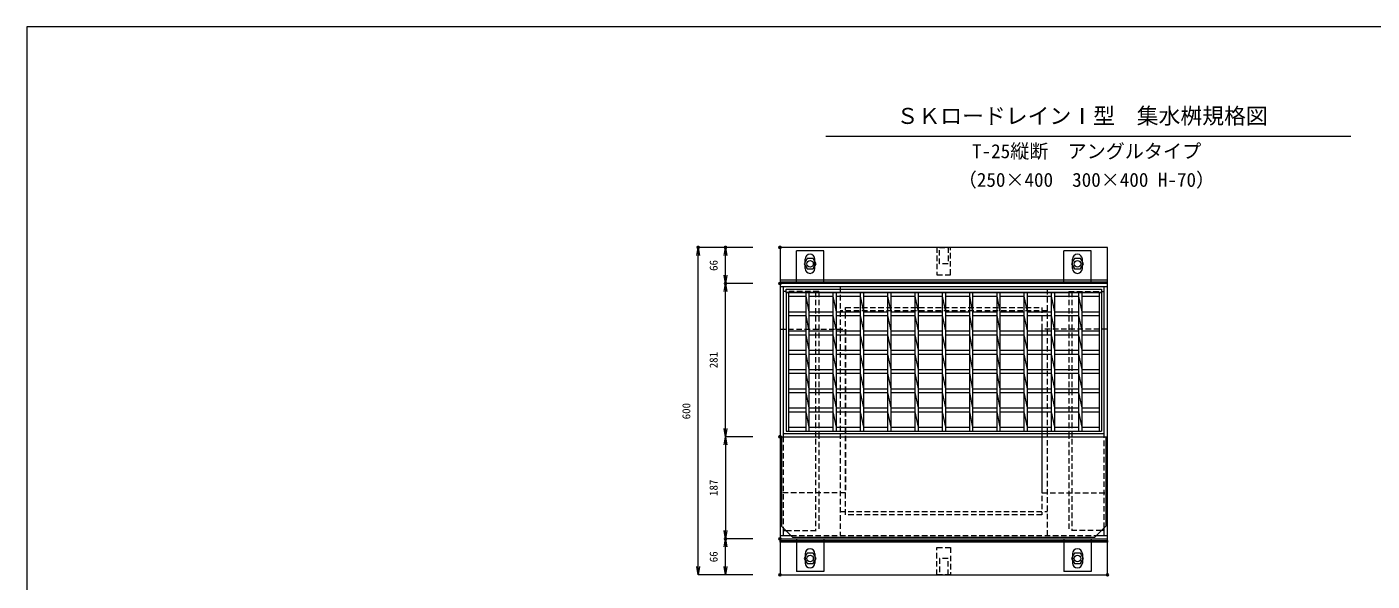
# Model space of a CAD drawing. Units: millimetres, scale not verified. Extents: x -3991 to -101, y -148 to 2692.
# Drawn here: x -3991 to -1526, y 1676 to 2692 of the extents above; entities that cross this region are included whole.
import ezdxf
from ezdxf.enums import TextEntityAlignment as Align

# ---------------------------------------------------------------- set-up
doc = ezdxf.new("R2010")
doc.units = ezdxf.units.MM
doc.header["$LTSCALE"] = 20
doc.header["$PDMODE"] = 32
doc.header["$PDSIZE"] = 4
doc.linetypes.add('USER1', pattern=[0.75, 0.5, -0.25])
for name, color, linetype, lineweight in [('0-1_TITLE', 7, 'Continuous', 18), ('0-3_KIJUN', 7, 'Continuous', 18), ('0-5_SUNPO', 3, 'Continuous', 18), ('0-6_UKEWAKU', 4, 'Continuous', 18), ('0-7_GRE', 5, 'Continuous', 18), ('0-9__0-0_0', 7, 'Continuous', 18)]:
    doc.layers.add(name, color=color, linetype=linetype, lineweight=lineweight)
doc.layers.add('0-A__0-2_DEFPOINTS', color=7, linetype='Continuous')
doc.styles.add('ＭＳ ゴシック', font='')
doc.styles.get('ＭＳ ゴシック').set_extended_font_data('MS Gothic')

# ---------------------------------------------------------------- blocks, each defined once
blk = doc.blocks.new('_OPEN')
at = {"layer": '0-9__0-0_0'}
blk.add_line((0, 0), (-1, 0), dxfattribs=at)
blk.add_lwpolyline([(-1, 0.167), (0, 0), (-1, -0.167)], dxfattribs=at)
blk = doc.blocks.new('_D2')
at = {"layer": '0-5_SUNPO'}
for p, q in [((1330.02, 2034.93), (1280.02, 2034.93)), ((1280.02, 1983.93), (1280.02, 2019.93)), ((1330.02, 1968.93), (1280.02, 1968.93))]:
    blk.add_line(p, q, dxfattribs=at)
at = {"layer": '0-A__0-2_DEFPOINTS'}
for p in [(1280.02, 2034.93), (1380.02, 2034.93), (1380.02, 1968.93)]:
    blk.add_point(p, dxfattribs=at)
at = {"layer": '0-5_SUNPO', "xscale": 15, "yscale": 15}
for p, rotation in [((1280.02, 2034.93), 90), ((1280.02, 1968.93), 270)]:
    blk.add_blockref('_OPEN', p, dxfattribs=dict(at, rotation=rotation))
at = {"layer": '0-5_SUNPO', "color": 7, "style": 'ＭＳ ゴシック'}
blk.add_text('66', height=14.66, rotation=90, dxfattribs=at).set_placement((1270.02, 1991.93), align=Align.BOTTOM_LEFT)
blk = doc.blocks.new('_D3')
at = {"layer": '0-5_SUNPO'}
for p, q in [((1330.02, 2568.93), (1280.02, 2568.93)), ((1280.02, 2517.93), (1280.02, 2553.93)), ((1330.02, 2502.93), (1280.02, 2502.93))]:
    blk.add_line(p, q, dxfattribs=at)
at = {"layer": '0-A__0-2_DEFPOINTS'}
for p in [(1280.02, 2568.93), (1380.02, 2568.93), (1380.02, 2502.93)]:
    blk.add_point(p, dxfattribs=at)
at = {"layer": '0-5_SUNPO', "xscale": 15, "yscale": 15}
for p, rotation in [((1280.02, 2568.93), 90), ((1280.02, 2502.93), 270)]:
    blk.add_blockref('_OPEN', p, dxfattribs=dict(at, rotation=rotation))
at = {"layer": '0-5_SUNPO', "color": 7, "style": 'ＭＳ ゴシック'}
blk.add_text('66', height=14.66, rotation=90, dxfattribs=at).set_placement((1270.02, 2525.93), align=Align.BOTTOM_LEFT)
blk = doc.blocks.new('_D4')
at = {"layer": '0-5_SUNPO'}
for p, q in [((1330.02, 2568.93), (1230.02, 2568.93)), ((1230.02, 1983.93), (1230.02, 2553.93)), ((1330.02, 1968.93), (1230.02, 1968.93))]:
    blk.add_line(p, q, dxfattribs=at)
at = {"layer": '0-A__0-2_DEFPOINTS'}
for p in [(1230.02, 2568.93), (1380.02, 2568.93), (1380.02, 1968.93)]:
    blk.add_point(p, dxfattribs=at)
at = {"layer": '0-5_SUNPO', "xscale": 15, "yscale": 15}
for p, rotation in [((1230.02, 2568.93), 90), ((1230.02, 1968.93), 270)]:
    blk.add_blockref('_OPEN', p, dxfattribs=dict(at, rotation=rotation))
at = {"layer": '0-5_SUNPO', "color": 7, "style": 'ＭＳ ゴシック'}
blk.add_text('600', height=14.66, rotation=90, dxfattribs=at).set_placement((1220.02, 2253.93), align=Align.BOTTOM_LEFT)
blk = doc.blocks.new('_D6')
at = {"layer": '0-5_SUNPO'}
for p, q in [((1380.02, 1918.93), (1380.02, 1868.93)), ((1980.02, 1918.93), (1980.02, 1868.93)), ((1395.02, 1868.93), (1965.02, 1868.93))]:
    blk.add_line(p, q, dxfattribs=at)
at = {"layer": '0-A__0-2_DEFPOINTS'}
for p in [(1380.02, 1968.93), (1980.02, 1968.93), (1980.02, 1868.93)]:
    blk.add_point(p, dxfattribs=at)
at = {"layer": '0-5_SUNPO', "xscale": 15, "yscale": 15, "rotation": 180}
blk.add_blockref('_OPEN', (1380.02, 1868.93), dxfattribs=at)
at = {"layer": '0-5_SUNPO', "xscale": 15, "yscale": 15}
blk.add_blockref('_OPEN', (1980.02, 1868.93), dxfattribs=at)
at = {"layer": '0-5_SUNPO', "color": 7, "style": 'ＭＳ ゴシック'}
blk.add_text('600', height=14.66, dxfattribs=at).set_placement((1665.02, 1878.93), align=Align.BOTTOM_LEFT)
blk = doc.blocks.new('M16_insert_dan')
at = {"layer": '0-3_KIJUN', "color": 3, "linetype": 'USER1'}
for points in [[(0, -12.5), (-50, -12.5), (-50, 12.5), (0, 12.5)], [(0, 8), (-30, 8), (-30, -8), (0, -8)]]:
    blk.add_lwpolyline(points, close=True, dxfattribs=at)
blk = doc.blocks.new('_D103')
at = {"layer": '0-5_SUNPO'}
for p, q in [((1330.02, 2502.93), (1280.02, 2502.93)), ((1280.02, 2236.93), (1280.02, 2487.93)), ((1330.02, 2221.93), (1280.02, 2221.93))]:
    blk.add_line(p, q, dxfattribs=at)
at = {"layer": '0-A__0-2_DEFPOINTS'}
for p in [(1280.02, 2502.93), (1380.02, 2502.93), (1380.02, 2221.93)]:
    blk.add_point(p, dxfattribs=at)
at = {"layer": '0-5_SUNPO', "xscale": 15, "yscale": 15}
for p, rotation in [((1280.02, 2502.93), 90), ((1280.02, 2221.93), 270)]:
    blk.add_blockref('_OPEN', p, dxfattribs=dict(at, rotation=rotation))
at = {"layer": '0-5_SUNPO', "color": 7, "style": 'ＭＳ ゴシック'}
blk.add_text('281', height=14.66, rotation=90, dxfattribs=at).set_placement((1270.02, 2347.43), align=Align.BOTTOM_LEFT)
blk = doc.blocks.new('_D104')
at = {"layer": '0-5_SUNPO'}
for p, q in [((1330.02, 2221.93), (1280.02, 2221.93)), ((1280.02, 2206.93), (1280.02, 2049.93)), ((1330.02, 2034.93), (1280.02, 2034.93))]:
    blk.add_line(p, q, dxfattribs=at)
at = {"layer": '0-A__0-2_DEFPOINTS'}
for p in [(1380.02, 2221.93), (1280.02, 2034.93), (1380.02, 2034.93)]:
    blk.add_point(p, dxfattribs=at)
at = {"layer": '0-5_SUNPO', "xscale": 15, "yscale": 15}
for p, rotation in [((1280.02, 2221.93), 90), ((1280.02, 2034.93), 270)]:
    blk.add_blockref('_OPEN', p, dxfattribs=dict(at, rotation=rotation))
at = {"layer": '0-5_SUNPO', "color": 7, "style": 'ＭＳ ゴシック'}
blk.add_text('187', height=14.66, rotation=90, dxfattribs=at).set_placement((1270.02, 2113.43), align=Align.BOTTOM_LEFT)
blk = doc.blocks.new('A$C76553047')
at = {"layer": '0-6_UKEWAKU'}
for p, q in [((30, 468), (30, 528)), ((570, 528), (520, 528)), ((520, 468), (520, 528)), ((570, 468), (570, 528)), ((46, 495.5), (46, 512.5)), ((64, 495.5), (64, 512.5)), ((536, 495.5), (536, 512.5)), ((554, 495.5), (554, 512.5)), ((600, 462), (0, 462)), ((6, 462), (6, 187)), ((594, 187), (594, 462)), ((0, 187), (600, 187)), ((3, 187), (3, 23)), ((3, 187), (597, 187)), ((6, 193), (594, 193)), ((597, 187), (597, 23)), ((0, 6), (20, 6)), ((3, 23), (23, 3)), ((6, 20), (6, 6)), ((6, 15), (11, 15)), ((23, 3), (577, 3)), ((30, 0), (30, -60)), ((80, 0), (80, -60)), ((520, 0), (520, -60)), ((577, 3), (597, 23)), ((580, 6), (600, 6)), ((594, 15), (589, 15)), ((594, 6), (594, 20)), ((46, -27.5), (46, -44.5)), ((64, -27.5), (64, -44.5)), ((536, -27.5), (536, -44.5)), ((554, -27.5), (554, -44.5)), ((80, -60), (30, -60))]:
    blk.add_line(p, q, dxfattribs=at)
at = {"layer": '0-6_UKEWAKU', "linetype": 'USER1'}
for p, q in [((71, 453), (6, 453)), ((65, 453), (65, 15)), ((71, 453), (71, 193)), ((110, 462), (110, 193)), ((490, 193), (490, 462)), ((529, 453), (529, 193)), ((529, 453), (594, 453)), ((535, 453), (535, 15)), ((490, 418), (110, 418)), ((6, 187), (6, 20)), ((71, 193), (71, 15)), ((110, 193), (110, 6)), ((490, 6), (490, 193)), ((529, 193), (529, 15)), ((594, 20), (594, 187)), ((110, 50), (490, 50)), ((11, 15), (71, 15)), ((20, 6), (580, 6)), ((589, 15), (529, 15))]:
    blk.add_line(p, q, dxfattribs=at)
at = {"layer": '0-6_UKEWAKU'}
for points in [[(80, 468), (80, 528), (30, 528)], [(570, 0), (570, -60), (520, -60)]]:
    blk.add_lwpolyline(points, dxfattribs=at)
blk.add_lwpolyline([(0, 468), (0, 0), (600, 0), (600, 468)], close=True, dxfattribs=at)
for centre, start, end in [((55, 512.5), 0, 180), ((545, 512.5), 0, 180), ((55, 495.5), 180, 0), ((545, 495.5), 180, 0), ((55, -27.5), 0, 180), ((545, -27.5), 0, 180), ((55, -44.5), 180, 0), ((545, -44.5), 180, 0)]:
    blk.add_arc(centre, 9, start, end, dxfattribs=at)
blk = doc.blocks.new('A$C76642A64')
at = {"layer": '0-7_GRE'}
for p, q in [((0, 254), (578, 254)), ((0, 254), (4.5, 254)), ((4.5, 254), (36, 254)), ((4.5, 254), (4.5, 0)), ((4.5, 247), (36, 247)), ((36, 247), (42, 218.71)), ((42, 254), (86, 254)), ((42, 247), (86, 247)), ((86, 247), (92, 218.71)), ((92, 254), (136, 254)), ((92, 247), (136, 247)), ((136, 247), (142, 218.71)), ((142, 254), (186, 254)), ((142, 247), (186, 247)), ((186, 247), (192, 218.71)), ((192, 254), (236, 254)), ((192, 247), (236, 247)), ((236, 247), (242, 218.71)), ((242, 254), (286, 254)), ((242, 247), (286, 247)), ((286, 247), (292, 218.71)), ((292, 254), (336, 254)), ((292, 247), (336, 247)), ((336, 247), (342, 218.71)), ((342, 254), (386, 254)), ((342, 247), (386, 247)), ((386, 247), (392, 218.71)), ((392, 254), (436, 254)), ((392, 247), (436, 247)), ((436, 247), (442, 218.71)), ((442, 254), (486, 254)), ((442, 247), (486, 247)), ((486, 247), (492, 218.71)), ((492, 254), (536, 254)), ((492, 247), (536, 247)), ((536, 247), (542, 218.71)), ((542, 254), (573.5, 254)), ((542, 247), (573.5, 247)), ((578, 254), (578, 0)), ((4.5, 218.71), (36, 218.71)), ((4.5, 211.71), (36, 211.71)), ((36, 211.71), (42, 183.43)), ((42, 218.71), (86, 218.71)), ((42, 211.71), (86, 211.71)), ((86, 211.71), (92, 183.43)), ((92, 218.71), (136, 218.71)), ((92, 211.71), (136, 211.71)), ((136, 211.71), (142, 183.43)), ((142, 218.71), (186, 218.71)), ((142, 211.71), (186, 211.71)), ((186, 211.71), (192, 183.43)), ((192, 218.71), (236, 218.71)), ((192, 211.71), (236, 211.71)), ((236, 211.71), (242, 183.43)), ((242, 218.71), (286, 218.71)), ((242, 211.71), (286, 211.71)), ((286, 211.71), (292, 183.43)), ((292, 218.71), (336, 218.71)), ((292, 211.71), (336, 211.71)), ((336, 211.71), (342, 183.43)), ((342, 218.71), (386, 218.71)), ((342, 211.71), (386, 211.71)), ((386, 211.71), (392, 183.43)), ((392, 218.71), (436, 218.71)), ((392, 211.71), (436, 211.71)), ((436, 211.71), (442, 183.43)), ((442, 218.71), (486, 218.71)), ((442, 211.71), (486, 211.71)), ((486, 211.71), (492, 183.43)), ((492, 218.71), (536, 218.71)), ((492, 211.71), (536, 211.71)), ((536, 211.71), (542, 183.43)), ((542, 218.71), (573.5, 218.71)), ((542, 211.71), (573.5, 211.71)), ((4.5, 183.43), (36, 183.43)), ((4.5, 176.43), (36, 176.43)), ((36, 176.43), (42, 148.14)), ((42, 183.43), (86, 183.43)), ((42, 176.43), (86, 176.43)), ((86, 176.43), (92, 148.14)), ((92, 183.43), (136, 183.43)), ((92, 176.43), (136, 176.43)), ((136, 176.43), (142, 148.14)), ((142, 183.43), (186, 183.43)), ((142, 176.43), (186, 176.43)), ((186, 176.43), (192, 148.14)), ((192, 183.43), (236, 183.43)), ((192, 176.43), (236, 176.43)), ((236, 176.43), (242, 148.14)), ((242, 183.43), (286, 183.43)), ((242, 176.43), (286, 176.43)), ((286, 176.43), (292, 148.14)), ((292, 183.43), (336, 183.43)), ((292, 176.43), (336, 176.43)), ((336, 176.43), (342, 148.14)), ((342, 183.43), (386, 183.43)), ((342, 176.43), (386, 176.43)), ((386, 176.43), (392, 148.14)), ((392, 183.43), (436, 183.43)), ((392, 176.43), (436, 176.43)), ((436, 176.43), (442, 148.14)), ((442, 183.43), (486, 183.43)), ((442, 176.43), (486, 176.43)), ((486, 176.43), (492, 148.14)), ((492, 183.43), (536, 183.43)), ((492, 176.43), (536, 176.43)), ((536, 176.43), (542, 148.14)), ((542, 183.43), (573.5, 183.43)), ((542, 176.43), (573.5, 176.43)), ((4.5, 148.14), (36, 148.14)), ((42, 148.14), (86, 148.14)), ((92, 148.14), (136, 148.14)), ((142, 148.14), (186, 148.14)), ((192, 148.14), (236, 148.14)), ((242, 148.14), (286, 148.14)), ((292, 148.14), (336, 148.14)), ((342, 148.14), (386, 148.14)), ((392, 148.14), (436, 148.14)), ((442, 148.14), (486, 148.14)), ((492, 148.14), (536, 148.14)), ((542, 148.14), (573.5, 148.14)), ((4.5, 141.14), (36, 141.14)), ((36, 141.14), (42, 112.86)), ((42, 141.14), (86, 141.14)), ((86, 141.14), (92, 112.86)), ((92, 141.14), (136, 141.14)), ((136, 141.14), (142, 112.86)), ((142, 141.14), (186, 141.14)), ((186, 141.14), (192, 112.86)), ((192, 141.14), (236, 141.14)), ((236, 141.14), (242, 112.86)), ((242, 141.14), (286, 141.14)), ((286, 141.14), (292, 112.86)), ((292, 141.14), (336, 141.14)), ((336, 141.14), (342, 112.86)), ((342, 141.14), (386, 141.14)), ((386, 141.14), (392, 112.86)), ((392, 141.14), (436, 141.14)), ((436, 141.14), (442, 112.86)), ((442, 141.14), (486, 141.14)), ((486, 141.14), (492, 112.86)), ((492, 141.14), (536, 141.14)), ((536, 141.14), (542, 112.86)), ((542, 141.14), (573.5, 141.14)), ((4.5, 112.86), (36, 112.86)), ((4.5, 105.86), (36, 105.86)), ((36, 105.86), (42, 77.57)), ((42, 112.86), (86, 112.86)), ((42, 105.86), (86, 105.86)), ((86, 105.86), (92, 77.57)), ((92, 112.86), (136, 112.86)), ((92, 105.86), (136, 105.86)), ((136, 105.86), (142, 77.57)), ((142, 112.86), (186, 112.86)), ((142, 105.86), (186, 105.86)), ((186, 105.86), (192, 77.57)), ((192, 112.86), (236, 112.86)), ((192, 105.86), (236, 105.86)), ((236, 105.86), (242, 77.57)), ((242, 112.86), (286, 112.86)), ((242, 105.86), (286, 105.86)), ((286, 105.86), (292, 77.57)), ((292, 112.86), (336, 112.86)), ((292, 105.86), (336, 105.86)), ((336, 105.86), (342, 77.57)), ((342, 112.86), (386, 112.86)), ((342, 105.86), (386, 105.86)), ((386, 105.86), (392, 77.57)), ((392, 112.86), (436, 112.86)), ((392, 105.86), (436, 105.86)), ((436, 105.86), (442, 77.57)), ((442, 112.86), (486, 112.86)), ((442, 105.86), (486, 105.86)), ((486, 105.86), (492, 77.57)), ((492, 112.86), (536, 112.86)), ((492, 105.86), (536, 105.86)), ((536, 105.86), (542, 77.57)), ((542, 112.86), (573.5, 112.86)), ((542, 105.86), (573.5, 105.86)), ((4.5, 77.57), (36, 77.57)), ((42, 77.57), (86, 77.57)), ((92, 77.57), (136, 77.57)), ((142, 77.57), (186, 77.57)), ((192, 77.57), (236, 77.57)), ((242, 77.57), (286, 77.57)), ((292, 77.57), (336, 77.57)), ((342, 77.57), (386, 77.57)), ((392, 77.57), (436, 77.57)), ((442, 77.57), (486, 77.57)), ((492, 77.57), (536, 77.57)), ((542, 77.57), (573.5, 77.57)), ((4.5, 70.57), (36, 70.57)), ((36, 70.57), (42, 42.29)), ((42, 70.57), (86, 70.57)), ((86, 70.57), (92, 42.29)), ((92, 70.57), (136, 70.57)), ((136, 70.57), (142, 42.29)), ((142, 70.57), (186, 70.57)), ((186, 70.57), (192, 42.29)), ((192, 70.57), (236, 70.57)), ((236, 70.57), (242, 42.29)), ((242, 70.57), (286, 70.57)), ((286, 70.57), (292, 42.29)), ((292, 70.57), (336, 70.57)), ((336, 70.57), (342, 42.29)), ((342, 70.57), (386, 70.57)), ((386, 70.57), (392, 42.29)), ((392, 70.57), (436, 70.57)), ((436, 70.57), (442, 42.29)), ((442, 70.57), (486, 70.57)), ((486, 70.57), (492, 42.29)), ((492, 70.57), (536, 70.57)), ((536, 70.57), (542, 42.29)), ((542, 70.57), (573.5, 70.57)), ((4.5, 42.29), (36, 42.29)), ((4.5, 35.29), (36, 35.29)), ((36, 35.29), (42, 7)), ((42, 42.29), (86, 42.29)), ((42, 35.29), (86, 35.29)), ((86, 35.29), (92, 7)), ((92, 42.29), (136, 42.29)), ((92, 35.29), (136, 35.29)), ((136, 35.29), (142, 7)), ((142, 42.29), (186, 42.29)), ((142, 35.29), (186, 35.29)), ((186, 35.29), (192, 7)), ((192, 42.29), (236, 42.29)), ((192, 35.29), (236, 35.29)), ((236, 35.29), (242, 7)), ((242, 42.29), (286, 42.29)), ((242, 35.29), (286, 35.29)), ((286, 35.29), (292, 7)), ((292, 42.29), (336, 42.29)), ((292, 35.29), (336, 35.29)), ((336, 35.29), (342, 7)), ((342, 42.29), (386, 42.29)), ((342, 35.29), (386, 35.29)), ((386, 35.29), (392, 7)), ((392, 42.29), (436, 42.29)), ((392, 35.29), (436, 35.29)), ((436, 35.29), (442, 7)), ((442, 42.29), (486, 42.29)), ((442, 35.29), (486, 35.29)), ((486, 35.29), (492, 7)), ((492, 42.29), (536, 42.29)), ((492, 35.29), (536, 35.29)), ((536, 35.29), (542, 7)), ((542, 42.29), (573.5, 42.29)), ((542, 35.29), (573.5, 35.29)), ((4.5, 7), (36, 7)), ((4.5, 0), (36, 0)), ((42, 7), (86, 7)), ((42, 0), (86, 0)), ((92, 7), (136, 7)), ((92, 0), (136, 0)), ((142, 7), (186, 7)), ((142, 0), (186, 0)), ((192, 7), (236, 7)), ((192, 0), (236, 0)), ((242, 7), (286, 7)), ((242, 0), (286, 0)), ((292, 7), (336, 7)), ((292, 0), (336, 0)), ((342, 7), (386, 7)), ((342, 0), (386, 0)), ((392, 7), (436, 7)), ((392, 0), (436, 0)), ((442, 7), (486, 7)), ((442, 0), (486, 0)), ((492, 7), (536, 7)), ((492, 0), (536, 0)), ((542, 7), (573.5, 7)), ((542, 0), (573.5, 0))]:
    blk.add_line(p, q, dxfattribs=at)
blk.add_lwpolyline([(0, 254), (0, 260), (578, 260), (578, 254)], close=True, dxfattribs=at)
for points in [[(0, 254), (0, 0), (578, 0)], [(0, 254), (0, 0), (4.5, 0)], [(36, 254), (42, 254), (42, 0)], [(36, 254), (36, 0), (42, 0)], [(86, 254), (92, 254), (92, 0)], [(86, 254), (86, 0), (92, 0)], [(136, 254), (142, 254), (142, 0)], [(136, 254), (136, 0), (142, 0)], [(186, 254), (192, 254), (192, 0)], [(186, 254), (186, 0), (192, 0)], [(236, 254), (242, 254), (242, 0)], [(236, 254), (236, 0), (242, 0)], [(286, 254), (292, 254), (292, 0)], [(286, 254), (286, 0), (292, 0)], [(336, 254), (342, 254), (342, 0)], [(336, 254), (336, 0), (342, 0)], [(386, 254), (392, 254), (392, 0)], [(386, 254), (386, 0), (392, 0)], [(436, 254), (442, 254), (442, 0)], [(436, 254), (436, 0), (442, 0)], [(486, 254), (492, 254), (492, 0)], [(486, 254), (486, 0), (492, 0)], [(536, 254), (542, 254), (542, 0)], [(536, 254), (536, 0), (542, 0)], [(573.5, 254), (578, 254), (578, 0)], [(573.5, 254), (573.5, 0), (578, 0)]]:
    blk.add_lwpolyline(points, dxfattribs=at)

msp = doc.modelspace()

# ---------------------------------------------------------------- linework, layer by layer
at = {"layer": '0-1_TITLE', "color": 1}
msp.add_line((-2527.29, 2491.94), (-1565.21, 2491.94), dxfattribs=at)
at = {"layer": '0-1_TITLE', "color": 2}
msp.add_lwpolyline([(-3991.25, -148.06), (-101.25, -148.06), (-101.25, 2691.94), (-3991.25, 2691.94)], close=True, dxfattribs=at)
at = {"layer": '0-3_KIJUN'}
for points in [[(-2611.23, 1687.71), (-2011.23, 1687.71), (-2011.23, 2287.71), (-2611.23, 2287.71)], [(-2011.23, 2227.71), (-2611.23, 2227.71), (-2611.23, 2224.71), (-2011.23, 2224.71)], [(-2011.23, 1747.71), (-2611.23, 1747.71), (-2611.23, 1750.71), (-2011.23, 1750.71)]]:
    msp.add_lwpolyline(points, close=True, dxfattribs=at)
at = {"layer": '0-3_KIJUN', "linetype": 'USER1'}
msp.add_lwpolyline([(-2491.23, 2177.71), (-2131.23, 2177.71), (-2131.23, 1797.71), (-2491.23, 1797.71)], close=True, dxfattribs=at)
for points in [[(-2611.23, 2137.71), (-2491.23, 2137.71), (-2491.23, 1837.71), (-2611.23, 1837.71)], [(-2011.23, 2137.71), (-2131.23, 2137.71), (-2131.23, 1837.71), (-2011.23, 1837.71)]]:
    msp.add_lwpolyline(points, dxfattribs=at)
at = {"layer": '0-3_KIJUN'}
for centre in [(-2556.23, 2257.71), (-2066.23, 2257.71), (-2556.23, 1717.71), (-2066.23, 1717.71)]:
    msp.add_circle(centre, 6, dxfattribs=at)
at = {"layer": '0-7_GRE'}
for points in [[(-2561.71, 2267.2), (-2567.18, 2257.71), (-2561.71, 2248.23), (-2550.76, 2248.23), (-2545.28, 2257.71), (-2550.76, 2267.2)], [(-2561.71, 2267.2), (-2567.18, 2257.71), (-2561.71, 2248.23), (-2550.76, 2248.23), (-2545.28, 2257.71), (-2550.76, 2267.2)], [(-2071.71, 2267.2), (-2077.18, 2257.71), (-2071.71, 2248.23), (-2060.76, 2248.23), (-2055.28, 2257.71), (-2060.76, 2267.2)], [(-2071.71, 2267.2), (-2077.18, 2257.71), (-2071.71, 2248.23), (-2060.76, 2248.23), (-2055.28, 2257.71), (-2060.76, 2267.2)], [(-2561.71, 1727.2), (-2567.18, 1717.71), (-2561.71, 1708.23), (-2550.76, 1708.23), (-2545.28, 1717.71), (-2550.76, 1727.2)], [(-2561.71, 1727.2), (-2567.18, 1717.71), (-2561.71, 1708.23), (-2550.76, 1708.23), (-2545.28, 1717.71), (-2550.76, 1727.2)], [(-2071.71, 1727.2), (-2077.18, 1717.71), (-2071.71, 1708.23), (-2060.76, 1708.23), (-2055.28, 1717.71), (-2060.76, 1727.2)], [(-2071.71, 1727.2), (-2077.18, 1717.71), (-2071.71, 1708.23), (-2060.76, 1708.23), (-2055.28, 1717.71), (-2060.76, 1727.2)]]:
    msp.add_lwpolyline(points, close=True, dxfattribs=at)

# ---------------------------------------------------------------- block references
at = {"layer": '0-3_KIJUN', "xscale": -1, "rotation": 270}
msp.add_blockref('M16_insert_dan', (-2311.23, 2287.71), dxfattribs=at)
at = {"layer": '0-3_KIJUN', "rotation": 270}
msp.add_blockref('M16_insert_dan', (-2311.23, 1687.71), dxfattribs=at)
at = {"layer": '0-5_SUNPO'}
for name in ['_D4', '_D3', '_D103', '_D104', '_D2', '_D6']:
    msp.add_blockref(name, (-3991.25, -281.21), dxfattribs=at)
at = {"layer": '0-6_UKEWAKU'}
msp.add_blockref('A$C76553047', (-2611.23, 1753.71), dxfattribs=at)
at = {"layer": '0-7_GRE'}
msp.add_blockref('A$C76642A64', (-2600.23, 1951.21), dxfattribs=at)

# ---------------------------------------------------------------- texts
at = {"layer": '0-1_TITLE', "style": 'ＭＳ ゴシック'}
for s, height, p in [('ＳＫロードレインⅠ型\u3000集水桝規格図', 29.33, (-2397.65, 2505.32)), ('T-25縦断\u3000アングルタイプ', 25.66, (-2259.28, 2443.61)), ('（250×400\u3000300×400 H-70）', 25.66, (-2285.53, 2391.11))]:
    msp.add_text(s, height=height, dxfattribs=at).set_placement(p, align=Align.BOTTOM_LEFT)

doc.saveas('drawing.dxf')
